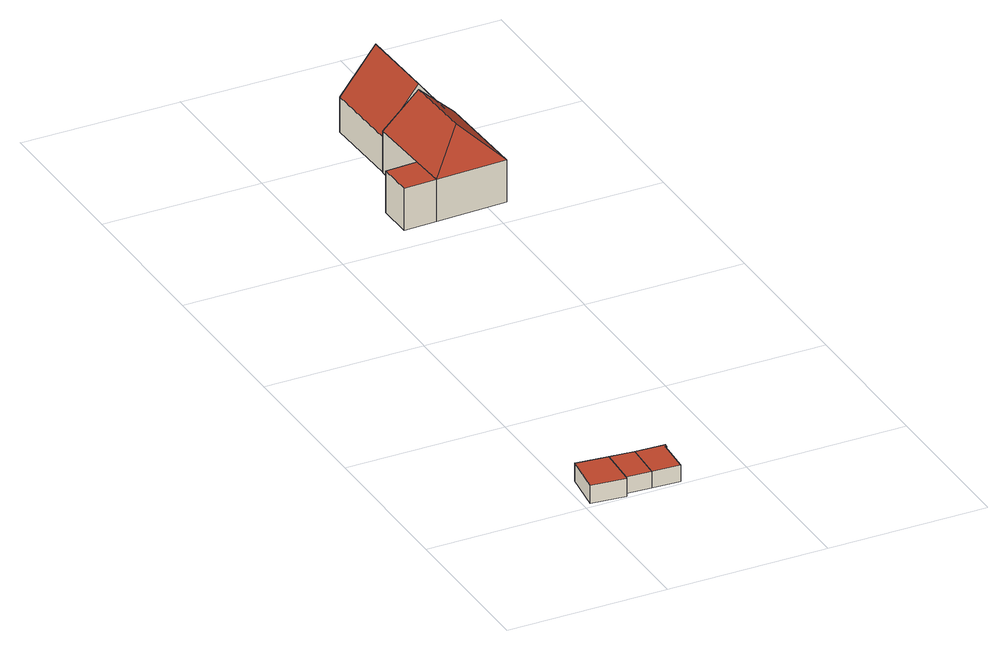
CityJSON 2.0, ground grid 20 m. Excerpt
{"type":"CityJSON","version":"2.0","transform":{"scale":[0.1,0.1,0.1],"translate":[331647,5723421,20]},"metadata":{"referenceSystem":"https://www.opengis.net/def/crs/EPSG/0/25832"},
"CityObjects":{
"building1":{"type":"Building","attributes":{"Geometrietyp2DReferenz":"3000","Gemeindeschluessel":"05170048","function":"31001_2463","roofType":"1000","measuredHeight":2.26},"address":[{"country":"Germany","locality":"Wesel","thoroughfareNumber":"3","thoroughfareName":"Alte Klosterstraße"}],"geometry":[{"type":"Solid","lod":"2","boundaries":[[[[0,1,2,3]],[[4,5,1,0]],[[6,7,5,4]],[[8,9,7,6]],[[3,2,9,8]],[[6,4,0,3,8]],[[1,5,7,9,2]]]],"semantics":{"surfaces":[{"type":"WallSurface"},{"type":"RoofSurface"},{"type":"GroundSurface"}],"values":[[0,0,0,0,0,1,2]]}}]},
"building2":{"type":"Building","attributes":{"Geometrietyp2DReferenz":"3000","Gemeindeschluessel":"05170048","function":"31001_2463","roofType":"1000","measuredHeight":2.08},"address":[{"country":"Germany","locality":"Wesel","thoroughfareNumber":"3","thoroughfareName":"Alte Klosterstraße"}],"geometry":[{"type":"Solid","lod":"2","boundaries":[[[[10,11,12,6]],[[13,14,11,10]],[[8,15,14,13]],[[6,12,15,8]],[[13,10,6,8]],[[11,14,15,12]]]],"semantics":{"surfaces":[{"type":"WallSurface"},{"type":"RoofSurface"},{"type":"GroundSurface"}],"values":[[0,0,0,0,1,2]]}}]},
"building3":{"type":"Building","attributes":{"Geometrietyp2DReferenz":"3000","Gemeindeschluessel":"05170048","function":"31001_1010","roofType":"1000","measuredHeight":2.04},"address":[{"country":"Germany","locality":"Wesel","thoroughfareNumber":"3","thoroughfareName":"Alte Klosterstraße"}],"geometry":[{"type":"Solid","lod":"2","boundaries":[[[[16,17,11,10]],[[18,19,17,16]],[[20,21,19,18]],[[22,23,21,20]],[[13,14,23,22]],[[10,11,14,13]],[[22,20,18,16,10,13]],[[17,19,21,23,14,11]]]],"semantics":{"surfaces":[{"type":"WallSurface"},{"type":"RoofSurface"},{"type":"GroundSurface"}],"values":[[0,0,0,0,0,0,1,2]]}}]},
"building4":{"type":"Building","attributes":{"Gemeindeschluessel":"05170048","Geometrietyp2DReferenz":"3000","function":"31001_1010"},"address":[{"country":"Germany","locality":"Wesel","thoroughfareNumber":"1","thoroughfareName":"Alte Klosterstraße"}],"children":["building4-1","building4-2"]},
"building4-1":{"type":"BuildingPart","attributes":{"roofType":"5000","measuredHeight":9.43},"parents":["building4"],"geometry":[{"type":"MultiSurface","lod":"2","boundaries":[[[24,25,26,27]],[[28,29,25,24]],[[27,26,30,31]],[[24,32,28]],[[31,33,27]],[[27,33,32,24]],[[28,32,33,31]],[[25,29,30,26]],[[34,31,30,35]],[[34,35,29,28]]],"semantics":{"surfaces":[{"type":"WallSurface"},{"type":"RoofSurface"},{"type":"GroundSurface"},{"type":"ClosureSurface"}],"values":[0,0,0,1,0,1,1,2,0,3]}}]},
"building4-2":{"type":"BuildingPart","attributes":{"roofType":"1000","measuredHeight":5.33},"parents":["building4"],"geometry":[{"type":"Solid","lod":"2","boundaries":[[[[36,37,29,28]],[[38,39,37,36]],[[34,35,39,38]],[[38,36,28,34]],[[37,39,35,29]],[[28,29,35,34]]]],"semantics":{"surfaces":[{"type":"WallSurface"},{"type":"RoofSurface"},{"type":"GroundSurface"},{"type":"ClosureSurface"}],"values":[[0,0,0,1,2,3]]}}]},
"building5":{"type":"Building","attributes":{"Geometrietyp2DReferenz":"3000","Gemeindeschluessel":"05170048","function":"31001_1010","roofType":"3100","measuredHeight":10.07},"address":[{"country":"Germany","locality":"Wesel","thoroughfareNumber":"1","thoroughfareName":"Alte Klosterstraße"}],"geometry":[{"type":"Solid","lod":"2","boundaries":[[[[40,41,42,43]],[[44,45,41,40]],[[46,47,45,44]],[[43,42,47,46]],[[40,48,44]],[[46,49,43]],[[43,49,48,40]],[[44,48,49,46]],[[41,45,47,42]]]],"semantics":{"surfaces":[{"type":"WallSurface"},{"type":"RoofSurface"},{"type":"GroundSurface"}],"values":[[0,0,0,0,0,0,1,1,2]]}}]}
},
"vertices":[
[9,7,29],[9,7,6],[52,3,6],[52,3,29],[16,59,29],[16,59,6],[56,55,29],[56,55,6],[53,6,29],[53,6,6],
[87,52,29],[87,52,8],[56,55,8],[84,4,29],[84,4,8],[53,6,8],
[124,50,29],[124,50,8],[124,46,29],[124,46,8],[122,46,29],[122,46,8],[119,2,29],[119,2,8],
[222,634,64],[222,634,10],[218,756,10],[218,756,64],[133,631,64],[133,631,10],[128,754,10],[128,754,64],[176,668,105],[173,755,105],[131,676,64],[131,676,10],
[92,630,64],[92,630,10],[91,674,64],[91,674,10],
[218,756,56],[218,756,11],[214,856,11],[214,856,56],[128,754,56],[128,754,11],[125,854,56],[125,854,11],[173,755,112],[170,855,112]
]}
